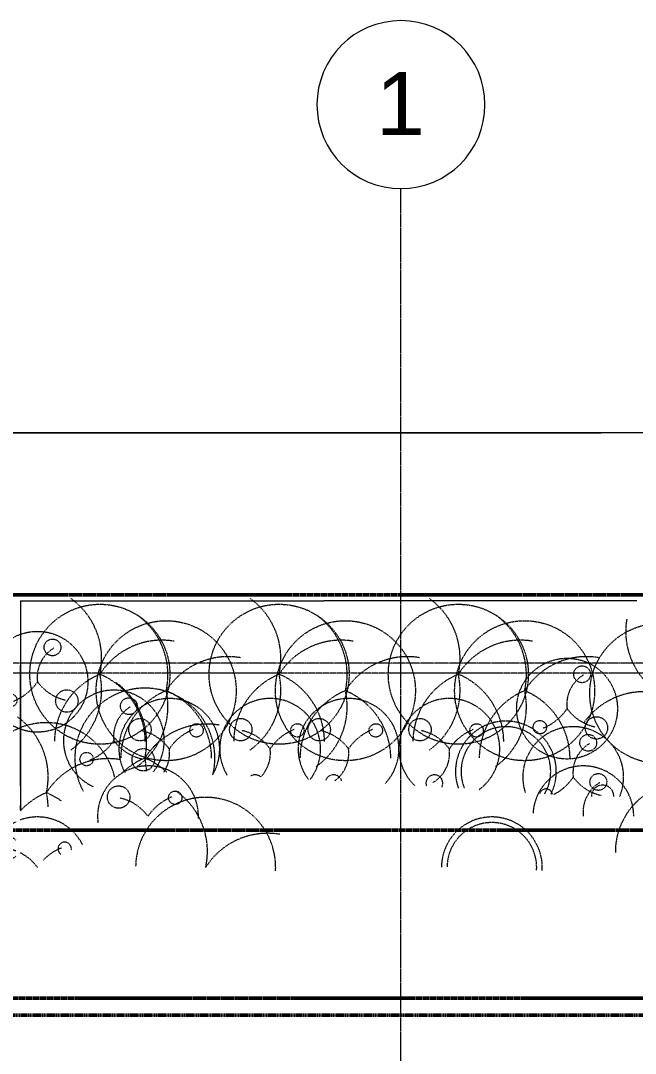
# Model space of a CAD drawing. Header units: inches. Extents: x -4294 to -464, y 9706 to 12475.
# Drawn here: x -3617.1 to -3397.6, y 12104.9 to 12473.7 of the extents above; entities that cross this region are included whole.
import ezdxf

# ---------------------------------------------------------------- set-up
doc = ezdxf.new("R2010")
doc.units = ezdxf.units.IN
doc.header["$MEASUREMENT"] = 0
for name, pattern in [('Aligning Line 1_8_', [0.25, 0.125, -0.125]), ('Dash', [0.25, 0.125, -0.125]), ('Dash 1_16_', [0.125, 0.0625, -0.0625]), ('Dash Dot 3_16_', [0.3125, 0.1875, -0.0625, 0, -0.0625]), ('Double Dash 3_8_', [1, 0.375, -0.125, 0.125, -0.125, 0.125, -0.125]), ('Grid Line 1_2_', [0.875, 0.5, -0.125, 0.125, -0.125])]:
    doc.linetypes.add(name, pattern=pattern)
for name, color, linetype, lineweight in [('0-1', 7, 'Continuous', 5), ('0-4', 7, 'Continuous', 9), ('0-5', 147, 'Aligning Line 1_8_', 9), ('0-6', 165, 'Continuous', 5), ('A-ANNO-SYMB-1', 150, 'Dash Dot 3_16_', 9), ('A-DETL-GENF-HDLN-1', 53, 'Dash', 9), ('C-PROP-LINE-1', 250, 'Double Dash 3_8_', 50), ('C-PROP-LINE-2', 91, 'Dash 1_16_', 50), ('C-TOPO', 7, 'Continuous', 9), ('G-ANNO-SYMB-1', 147, 'Aligning Line 1_8_', 9), ('S-GRID-1', 1, 'Grid Line 1_2_', 9), ('S-GRID-IDEN', 1, 'Continuous', 9), ('S-GRID-IDEN-1', 147, 'Continuous', 9)]:
    doc.layers.add(name, color=color, linetype=linetype, lineweight=lineweight)
doc.styles.add('Arial_1', font='arial.ttf', dxfattribs={"height": 22.5})

# ---------------------------------------------------------------- blocks, each defined once
blk = doc.blocks.new('CTR - 1st Phase - Unit Layouts_rvt-1-FLOOR PLAN - 1ST FLOOR')
at = {"layer": 'G-ANNO-SYMB-1'}
blk.add_line((-1813.52, 12240.75), (-4009.53, 12240.75), dxfattribs=at)
blk = doc.blocks.new('fountain grass 26747 - fountain grass 26747-V117-FLOOR PLAN - 1ST FLOOR')
at = {"layer": 'A-DETL-GENF-HDLN-1'}
blk.add_circle((0, 0), 25, dxfattribs=at)
for centre, start, end in [((-25.61, 5.7), 347.4534, 54.5466), ((22.14, -14.08), 80.4534, 147.5466), ((10.02, -24.25), 112.4534, 179.5466), ((-25.61, -5.7), 305.4534, 12.5466), ((-10.02, -24.25), 0.4534, 67.5466)]:
    blk.add_arc(centre, 26.24, start, end, dxfattribs=at)
blk = doc.blocks.new('yew 26768 - yew 26768-V126-FLOOR PLAN - 1ST FLOOR')
at = {"layer": 'A-DETL-GENF-HDLN-1'}
for radius, start, end in [(18, 176.2796, 359.6274), (16, 176.2818, 359.5803)]:
    blk.add_arc((0, 0), radius, start, end, dxfattribs=at)
blk = doc.blocks.new('fountain grass 26746 - fountain grass 26746-V127-FLOOR PLAN - 1ST FLOOR')
at = {"layer": 'A-DETL-GENF-HDLN-1'}
for centre, radius, start, end in [((0, 0), 25, 179.8641, 273), ((4.35, 25.88), 26.24, 260.4534, 280.459), ((0, 0), 25, 273, 0.6403), ((-24.74, 8.74), 26.24, 273.4534, 340.5466), ((-7.03, 25.28), 26.24, 255.8407, 285.5466), ((-12.9, -22.85), 26.24, 353.4534, 60.5466)]:
    blk.add_arc(centre, radius, start, end, dxfattribs=at)
blk = doc.blocks.new('lupin 26755 - lupin 26755-V128-FLOOR PLAN - 1ST FLOOR')
at = {"layer": 'A-DETL-GENF-HDLN-1'}
blk.add_circle((-5.36, -12.26), 3, dxfattribs=at)
for centre, radius, start, end in [((0, 0), 18, 157.3757, 360), ((-10.49, 6.87), 4, 179.5427, 1.8733), ((-13.57, -9.88), 16.78, 36.0514, 77.9486), ((15.36, -10.23), 18.46, 117.0834, 146.3337), ((9.72, 6.62), 2.39, 193.5745, 341), ((0, 0), 18, 360, 17.7837), ((-12.13, -1.52), 12.23, 300.9755, 7.1395)]:
    blk.add_arc(centre, radius, start, end, dxfattribs=at)
blk = doc.blocks.new('lupin 26755 - lupin 26755-V129-FLOOR PLAN - 1ST FLOOR')
at = {"layer": 'A-DETL-GENF-HDLN-1'}
blk.add_circle((-5.36, -12.26), 3, dxfattribs=at)
for centre, radius, start, end in [((0, 0), 18, 180.2781, 356.2629), ((-12.13, -1.52), 12.23, 300.9755, 7.1395)]:
    blk.add_arc(centre, radius, start, end, dxfattribs=at)
blk = doc.blocks.new('lupin 26755 - lupin 26755-1276655-FLOOR PLAN - 1ST FLOOR')
at = {"layer": 'A-DETL-GENF-HDLN-1'}
for centre, radius in [((0, 0), 18), ((-10.49, 6.87), 4), ((9.72, 6.62), 2.39), ((-5.36, -12.26), 3)]:
    blk.add_circle(centre, radius, dxfattribs=at)
for centre, radius, start, end in [((-13.57, -9.88), 16.78, 36.0514, 77.9486), ((15.36, -10.23), 18.46, 111.6663, 146.3337), ((-12.13, -1.52), 12.23, 300.9755, 7.1395)]:
    blk.add_arc(centre, radius, start, end, dxfattribs=at)
blk = doc.blocks.new('yew 26768 - yew 26768-V130-FLOOR PLAN - 1ST FLOOR')
at = {"layer": 'A-DETL-GENF-HDLN-1'}
for radius, start, end in [(18, 153.2831, 360), (16, 150.2129, 360), (16, 360, 22.3476), (18, 360, 19.2735)]:
    blk.add_arc((0, 0), radius, start, end, dxfattribs=at)
blk = doc.blocks.new('lupin 26755 - lupin 26755-V136-FLOOR PLAN - 1ST FLOOR')
at = {"layer": 'A-DETL-GENF-HDLN-1'}
for centre, radius in [((-10.49, 6.87), 4), ((9.72, 6.62), 2.39)]:
    blk.add_circle(centre, radius, dxfattribs=at)
for centre, radius, start, end in [((0, 0), 18, 360, 207.7671), ((-13.57, -9.88), 16.78, 36.0514, 77.9486), ((15.36, -10.23), 18.46, 111.6663, 146.3337), ((-12.13, -1.52), 12.23, 326.1972, 7.1395), ((0, 0), 18, 329.2248, 360)]:
    blk.add_arc(centre, radius, start, end, dxfattribs=at)
blk = doc.blocks.new('lupin 26755 - lupin 26755-V137-FLOOR PLAN - 1ST FLOOR')
at = {"layer": 'A-DETL-GENF-HDLN-1'}
for centre, radius in [((-10.49, 6.87), 4), ((9.72, 6.62), 2.39)]:
    blk.add_circle(centre, radius, dxfattribs=at)
for centre, radius, start, end in [((0, 0), 18, 360, 211.5793), ((-13.57, -9.88), 16.78, 36.0514, 77.9486), ((15.36, -10.23), 18.46, 111.6663, 146.3337), ((-12.13, -1.52), 12.23, 315.9167, 7.1395), ((0, 0), 18, 322.7586, 360), ((-5.36, -12.26), 3, 50.7976, 124.5126)]:
    blk.add_arc(centre, radius, start, end, dxfattribs=at)
blk = doc.blocks.new('lupin 26755 - lupin 26755-V138-FLOOR PLAN - 1ST FLOOR')
at = {"layer": 'A-DETL-GENF-HDLN-1'}
for centre, radius in [((-10.49, 6.87), 4), ((9.72, 6.62), 2.39)]:
    blk.add_circle(centre, radius, dxfattribs=at)
for centre, radius, start, end in [((0, 0), 18, 360, 217.2905), ((-13.57, -9.88), 16.78, 36.0514, 77.9486), ((15.36, -10.23), 18.46, 111.6663, 146.3337), ((-12.13, -1.52), 12.23, 306.3964, 7.1395), ((0, 0), 18, 316.7279, 360), ((-5.36, -12.26), 3, 16.8564, 157.7749)]:
    blk.add_arc(centre, radius, start, end, dxfattribs=at)
blk = doc.blocks.new('lupin 26755 - lupin 26755-V139-FLOOR PLAN - 1ST FLOOR')
at = {"layer": 'A-DETL-GENF-HDLN-1'}
for centre, radius in [((-10.49, 6.87), 4), ((9.72, 6.62), 2.39)]:
    blk.add_circle(centre, radius, dxfattribs=at)
for centre, radius, start, end in [((0, 0), 18, 360, 226.2917), ((-13.57, -9.88), 16.78, 36.0514, 77.9486), ((15.36, -10.23), 18.46, 111.6663, 146.3337), ((-12.13, -1.52), 12.23, 300.9755, 7.1395), ((0, 0), 18, 306.1762, 360), ((-5.36, -12.26), 3, 360, 199.5998), ((-5.36, -12.26), 3, 333.385, 360)]:
    blk.add_arc(centre, radius, start, end, dxfattribs=at)
blk = doc.blocks.new('lupin 26755 - lupin 26755-V194-FLOOR PLAN - 1ST FLOOR')
at = {"layer": 'A-DETL-GENF-HDLN-1'}
for centre, radius in [((-10.49, 6.87), 4), ((9.72, 6.62), 2.39), ((-5.36, -12.26), 3)]:
    blk.add_circle(centre, radius, dxfattribs=at)
for centre, radius, start, end in [((0, 0), 18, 360, 66.0987), ((0, 0), 18, 141.6425, 360), ((-13.57, -9.88), 16.78, 36.0514, 77.9486), ((15.36, -10.23), 18.46, 111.6663, 146.3337), ((-12.13, -1.52), 12.23, 300.9755, 7.1395)]:
    blk.add_arc(centre, radius, start, end, dxfattribs=at)
blk = doc.blocks.new('fountain grass 26747 - fountain grass 26747-V197-FLOOR PLAN - 1ST FLOOR')
at = {"layer": 'A-DETL-GENF-HDLN-1'}
for centre, radius, start, end in [((-25.61, 5.7), 26.24, 347.4534, 54.5466), ((0, 0), 25, 360, 179.2113), ((22.14, -14.08), 26.24, 80.4534, 147.5466), ((0, 0), 25, 357.1286, 360)]:
    blk.add_arc(centre, radius, start, end, dxfattribs=at)
blk = doc.blocks.new('fountain grass 26747 - fountain grass 26747-V199-FLOOR PLAN - 1ST FLOOR')
at = {"layer": 'A-DETL-GENF-HDLN-1'}
for centre, radius, start, end in [((-25.61, 5.7), 26.24, 347.4534, 54.5466), ((0, 0), 25, 12.9993, 194.5139), ((22.14, -14.08), 26.24, 80.4534, 147.5466), ((10.02, -24.25), 26.24, 112.4534, 137.2927), ((-25.61, -5.7), 26.24, 1.4181, 12.5466), ((-10.02, -24.25), 26.24, 54.4342, 67.5466)]:
    blk.add_arc(centre, radius, start, end, dxfattribs=at)
blk = doc.blocks.new('lupin 26755 - lupin 26755-V200-FLOOR PLAN - 1ST FLOOR')
at = {"layer": 'A-DETL-GENF-HDLN-1'}
for centre, radius in [((-10.49, 6.87), 4), ((9.72, 6.62), 2.39)]:
    blk.add_circle(centre, radius, dxfattribs=at)
for centre, radius, start, end in [((0, 0), 18, 360, 187.5365), ((-13.57, -9.88), 16.78, 36.0514, 77.9486), ((15.36, -10.23), 18.46, 111.6663, 146.3337), ((0, 0), 18, 357.6485, 360)]:
    blk.add_arc(centre, radius, start, end, dxfattribs=at)
blk = doc.blocks.new('lupin 26755 - lupin 26755-V201-FLOOR PLAN - 1ST FLOOR')
at = {"layer": 'A-DETL-GENF-HDLN-1'}
for centre, radius, start, end in [((0, 0), 18, 115.6506, 191.5291), ((0, 0), 18, 26.8439, 110.3595), ((-10.49, 6.87), 4, 46.1673, 314.6026), ((9.72, 6.62), 2.39, 351.9883, 235.9974), ((-13.57, -9.88), 16.78, 69.6635, 77.9486), ((-13.57, -9.88), 16.78, 36.0514, 64.0409), ((15.36, -10.23), 18.46, 111.6663, 136.1735)]:
    blk.add_arc(centre, radius, start, end, dxfattribs=at)
blk = doc.blocks.new('fountain grass 26747 - fountain grass 26747-V203-FLOOR PLAN - 1ST FLOOR')
at = {"layer": 'A-DETL-GENF-HDLN-1'}
for centre, radius, start, end in [((-25.61, 5.7), 26.24, 347.4534, 54.5466), ((0, 0), 25, 360, 208.1061), ((22.14, -14.08), 26.24, 80.4534, 147.5466), ((10.02, -24.25), 26.24, 112.4534, 134.568), ((-25.61, -5.7), 26.24, 2.1389, 12.5466), ((-10.02, -24.25), 26.24, 47.0482, 67.5466), ((0, 0), 25, 346.3457, 360)]:
    blk.add_arc(centre, radius, start, end, dxfattribs=at)
blk = doc.blocks.new('CTR  - Topography_rvt-1-FLOOR PLAN - 1ST FLOOR')
at = {"layer": 'C-TOPO'}
for p, q in [((-3440.11, 12326.59), (-3702.5, 12326.59)), ((-3702.5, 12326.59), (-3440.11, 12326.59)), ((-3440.11, 12326.59), (-3409.85, 12326.59)), ((-3409.85, 12326.59), (-3440.11, 12326.59)), ((-3383.09, 12326.59), (-3409.85, 12326.59)), ((-3383.09, 12326.59), (-3409.85, 12326.59)), ((-3617.12, 12266.59), (-3508.92, 12266.59)), ((-3617.12, 12266.59), (-3617.12, 12243.58)), ((-3617.12, 12266.59), (-3508.92, 12266.59)), ((-3617.12, 12266.59), (-3617.12, 12243.58)), ((-3449.55, 12266.59), (-3508.92, 12266.59)), ((-3449.55, 12266.59), (-3508.92, 12266.59)), ((-3397.05, 12266.59), (-3449.55, 12266.59)), ((-3397.05, 12266.59), (-3449.55, 12266.59)), ((-3617.12, 12200.42), (-3617.12, 12243.58)), ((-3617.12, 12243.58), (-3617.12, 12200.42)), ((-3617.12, 12200.42), (-3617.12, 12193.41)), ((-3617.12, 12200.42), (-3617.12, 12193.41)), ((-3617.12, 12191.79), (-3617.12, 12193.41)), ((-3617.12, 12193.41), (-3617.12, 12191.79))]:
    blk.add_line(p, q, dxfattribs=at)
at = {"layer": '0-4'}
for name, p in [('fountain grass 26747 - fountain grass 26747-V117-FLOOR PLAN - 1ST FLOOR', (-3588.84, 12240.33)), ('fountain grass 26747 - fountain grass 26747-V117-FLOOR PLAN - 1ST FLOOR', (-3524.84, 12240.33)), ('fountain grass 26747 - fountain grass 26747-V117-FLOOR PLAN - 1ST FLOOR', (-3460.84, 12240.33)), ('fountain grass 26747 - fountain grass 26747-V117-FLOOR PLAN - 1ST FLOOR', (-3565.16, 12234.45)), ('fountain grass 26747 - fountain grass 26747-V117-FLOOR PLAN - 1ST FLOOR', (-3501.16, 12234.45)), ('fountain grass 26747 - fountain grass 26747-V117-FLOOR PLAN - 1ST FLOOR', (-3437.16, 12234.45)), ('fountain grass 26747 - fountain grass 26747-V203-FLOOR PLAN - 1ST FLOOR', (-3572.77, 12210.38)), ('lupin 26755 - lupin 26755-V136-FLOOR PLAN - 1ST FLOOR', (-3564.04, 12213.67)), ('lupin 26755 - lupin 26755-V137-FLOOR PLAN - 1ST FLOOR', (-3528.04, 12213.67)), ('lupin 26755 - lupin 26755-V138-FLOOR PLAN - 1ST FLOOR', (-3500.04, 12213.67)), ('lupin 26755 - lupin 26755-V139-FLOOR PLAN - 1ST FLOOR', (-3464.04, 12213.67)), ('fountain grass 26747 - fountain grass 26747-V199-FLOOR PLAN - 1ST FLOOR', (-3607.93, 12198.03)), ('lupin 26755 - lupin 26755-V200-FLOOR PLAN - 1ST FLOOR', (-3571.65, 12189.6)), ('fountain grass 26747 - fountain grass 26747-V197-FLOOR PLAN - 1ST FLOOR', (-3551.06, 12171.37)), ('lupin 26755 - lupin 26755-V201-FLOOR PLAN - 1ST FLOOR', (-3611.12, 12171.37))]:
    blk.add_blockref(name, p, dxfattribs=at)
for name, p, rotation in [('fountain grass 26747 - fountain grass 26747-V117-FLOOR PLAN - 1ST FLOOR', (-3388.9, 12233.46), 89.99999999999982), ('lupin 26755 - lupin 26755-1276655-FLOOR PLAN - 1ST FLOOR', (-3611.12, 12237.65), 180), ('lupin 26755 - lupin 26755-1276655-FLOOR PLAN - 1ST FLOOR', (-3422.01, 12228.05), 180), ('lupin 26755 - lupin 26755-V194-FLOOR PLAN - 1ST FLOOR', (-3583.84, 12216.65), 180), ('yew 26768 - yew 26768-V130-FLOOR PLAN - 1ST FLOOR', (-3443.85, 12205.6), 180), ('lupin 26755 - lupin 26755-V128-FLOOR PLAN - 1ST FLOOR', (-3419.81, 12203.6), 180), ('lupin 26755 - lupin 26755-V129-FLOOR PLAN - 1ST FLOOR', (-3416.2, 12189.6), 180), ('fountain grass 26746 - fountain grass 26746-V127-FLOOR PLAN - 1ST FLOOR', (-3379.77, 12176.82), 180), ('yew 26768 - yew 26768-V126-FLOOR PLAN - 1ST FLOOR', (-3448.85, 12171.37), 180)]:
    blk.add_blockref(name, p, dxfattribs=dict(at, rotation=rotation))
blk = doc.blocks.new('Family - ___-1878357-FLOOR PLAN - 1ST FLOOR')
at = {"layer": 'C-PROP-LINE-1'}
for p, q in [((-3989.61, 12268.69), (-629.56, 12268.69)), ((-3929.52, 12184.69), (-712.51, 12184.69)), ((-3869.45, 12124.69), (-747.76, 12124.69))]:
    blk.add_line(p, q, dxfattribs=at)
blk = doc.blocks.new('Grid - Grid Head - Circle-50561-FLOOR PLAN - 1ST FLOOR')
at = {"layer": 'S-GRID-IDEN-1'}
for start, end in [(360, 180), (180, 360)]:
    blk.add_arc((0, 0), 0.25, start, end, dxfattribs=at)
blk = doc.blocks.new('CTR - 1st Phase - Shell_rvt-1-FLOOR PLAN - 1ST FLOOR')
at = {"layer": 'S-GRID-1'}
blk.add_line((-3481.32, 9836.18), (-3481.32, 12413.74), dxfattribs=at)
at = {"layer": '0-5'}
blk.add_blockref('Family - ___-1878357-FLOOR PLAN - 1ST FLOOR', (0, 0), dxfattribs=at)
at = {"layer": '0-6', "xscale": 120, "yscale": 120, "zscale": 120}
blk.add_blockref('Grid - Grid Head - Circle-50561-FLOOR PLAN - 1ST FLOOR', (-3481.32, 12443.74), dxfattribs=at)
at = {"layer": 'S-GRID-IDEN', "insert": (-3490.24, 12455.35), "char_height": 22.5, "width": 21.21, "attachment_point": 1, "style": 'Arial_1'}
blk.add_mtext('1', dxfattribs=at)
blk = doc.blocks.new('Family - ___-1870007-FLOOR PLAN - 1ST FLOOR')
at = {"layer": 'C-PROP-LINE-2'}
blk.add_line((-2637.92, 12118.59), (-3860.72, 12118.59), dxfattribs=at)

msp = doc.modelspace()

# ---------------------------------------------------------------- linework, layer by layer
at = {"layer": 'A-ANNO-SYMB-1'}
msp.add_line((-2068.9044, 12244.2516), (-3993.0647, 12244.2516), dxfattribs=at)

# ---------------------------------------------------------------- block references
at = {"layer": '0-1'}
for name in ['CTR - 1st Phase - Shell_rvt-1-FLOOR PLAN - 1ST FLOOR', 'CTR  - Topography_rvt-1-FLOOR PLAN - 1ST FLOOR', 'CTR - 1st Phase - Unit Layouts_rvt-1-FLOOR PLAN - 1ST FLOOR']:
    msp.add_blockref(name, (0, 0), dxfattribs=at)
at = {"layer": 'C-PROP-LINE-2'}
msp.add_blockref('Family - ___-1870007-FLOOR PLAN - 1ST FLOOR', (0, 0), dxfattribs=at)

doc.saveas('drawing.dxf')
